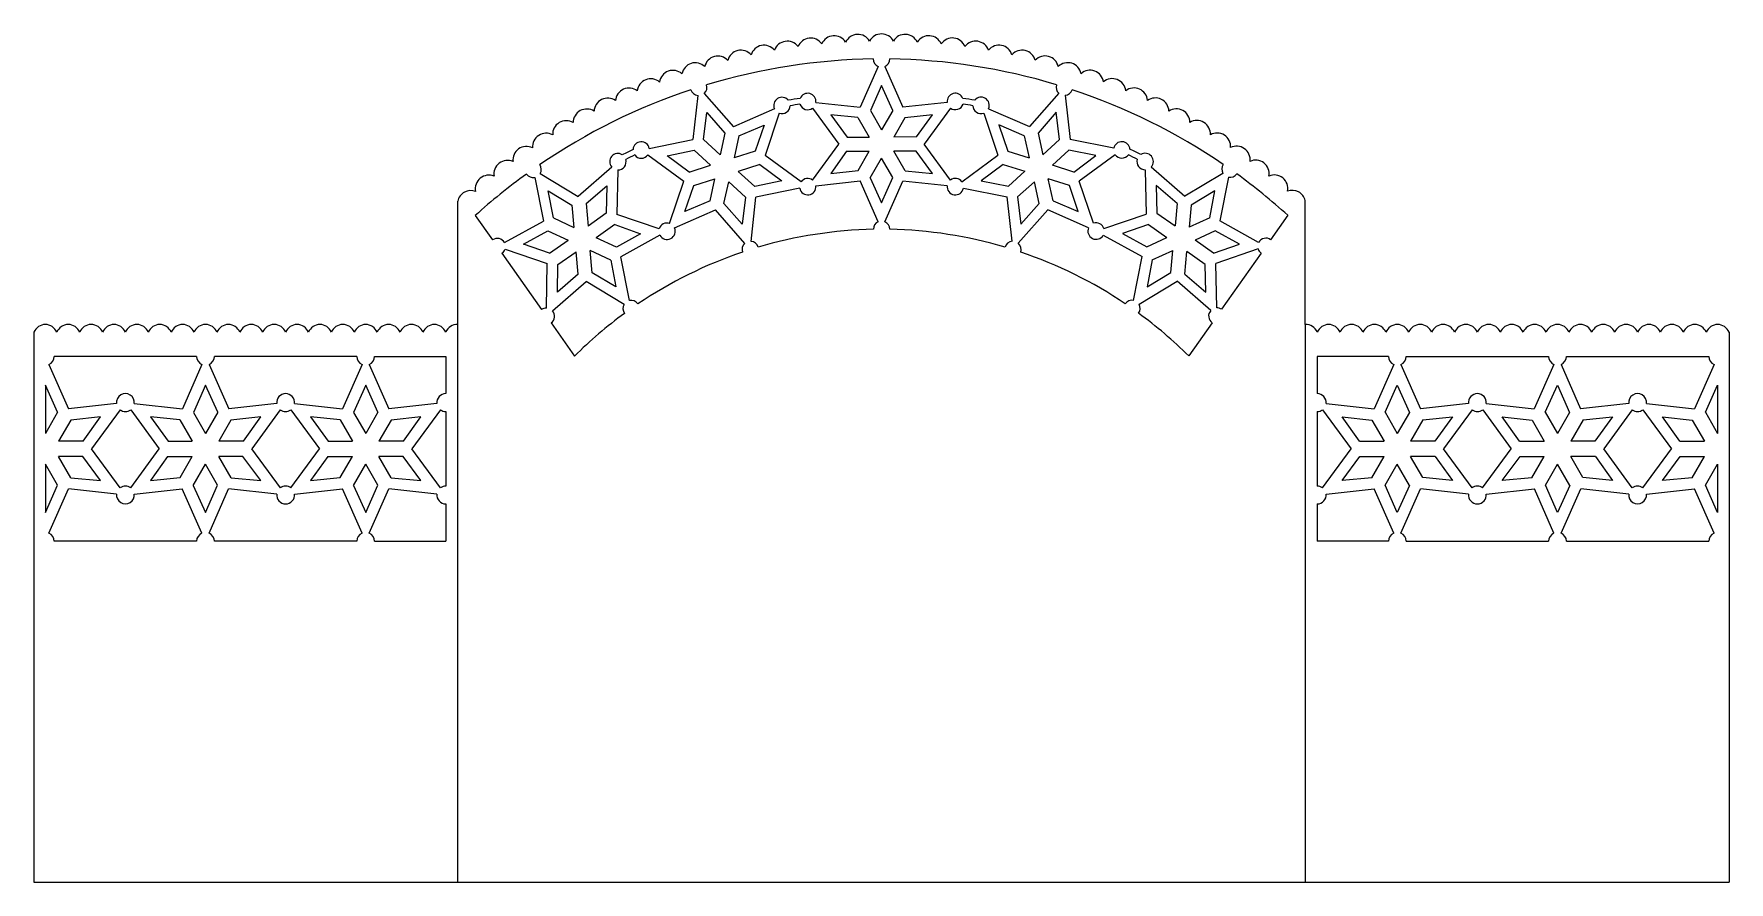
# Model space of a CAD drawing. Extents: x -395 to -135, y -172 to 118.
# Drawn here: x -394.6 to -134.6, y -12.1 to 118 of the extents above; entities that cross this region are included whole.
import ezdxf

# ---------------------------------------------------------------- set-up
doc = ezdxf.new("R2010")
doc.units = 0
doc.header["$LTSCALE"] = 0.010101
doc.layers.get('0').update_dxf_attribs({"linetype": 'CONTINUOUS'})

msp = doc.modelspace()

# ---------------------------------------------------------------- linework, layer by layer
for p, q in [((-265.119264, 113.0229), (-267.871118, 106.776849)), ((-264.108121, 113.020757), (-261.331099, 106.769588)), ((-264.61005, 110.112324), (-266.317612, 106.236566)), ((-262.87297, 106.284773), (-264.61005, 110.112324)), ((-292.77604, 108.574437), (-293.530683, 101.79048)), ((-291.802049, 108.886156), (-287.299176, 103.77548)), ((-275.180727, 106.622858), (-271.147416, 101.116657)), ((-274.677315, 107.497887), (-267.871118, 106.776849)), ((-254.545933, 107.509437), (-261.331099, 106.769588)), ((-254.042217, 106.632691), (-258.067378, 101.102135)), ((-237.417332, 108.902182), (-241.917192, 103.788853)), ((-236.443158, 108.591037), (-235.684517, 101.807526)), ((-291.914392, 101.794724), (-291.416345, 105.968396)), ((-291.416345, 105.968396), (-288.616507, 102.790633)), ((-281.033543, 106.519714), (-287.299176, 103.77548)), ((-286.487355, 102.377854), (-282.623826, 104.033368)), ((-282.623826, 104.033368), (-283.975931, 100.019756)), ((-280.285352, 105.839549), (-282.464362, 99.371337)), ((-272.405487, 105.608562), (-269.902764, 102.191891)), ((-268.222192, 105.199142), (-272.405487, 105.608562)), ((-268.222192, 105.199142), (-266.485355, 102.192898)), ((-266.317612, 106.236566), (-264.608035, 103.277507)), ((-262.87297, 106.284773), (-264.608035, 103.277507)), ((-261.022245, 105.154071), (-262.730077, 102.194004)), ((-256.811959, 105.613157), (-261.022245, 105.154071)), ((-259.258175, 102.195028), (-256.811959, 105.613157)), ((-248.932231, 105.848788), (-246.74941, 99.381861)), ((-248.18814, 106.531012), (-241.917192, 103.788853)), ((-242.728189, 102.390748), (-246.592693, 104.043985)), ((-246.592693, 104.043985), (-245.238223, 100.031171)), ((-237.801316, 105.984195), (-240.599281, 102.804782)), ((-237.30081, 101.810818), (-237.801316, 105.984195)), ((-300.221824, 100.443452), (-293.530683, 101.79048)), ((-291.914392, 101.794724), (-289.351022, 99.453093)), ((-288.616507, 102.790633), (-289.351022, 99.453093)), ((-286.487355, 102.377854), (-287.233582, 98.987094)), ((-269.902764, 102.191891), (-266.485355, 102.192898)), ((-259.258175, 102.195028), (-262.730077, 102.194004)), ((-242.728189, 102.390748), (-241.979964, 99.000429)), ((-240.599281, 102.804782), (-239.8628, 99.467676)), ((-237.30081, 101.810818), (-239.8628, 99.467676)), ((-228.992583, 100.464442), (-235.684517, 101.807526)), ((-300.436769, 99.455417), (-294.927376, 95.401337)), ((-297.488388, 99.321365), (-293.336445, 100.157214)), ((-294.122906, 96.803208), (-297.488388, 99.321365)), ((-293.336445, 100.157214), (-290.813308, 97.852336)), ((-283.975931, 100.019756), (-287.233582, 98.987094)), ((-276.943928, 95.309132), (-282.464362, 99.371337)), ((-275.172576, 95.5861), (-271.147416, 101.116657)), ((-269.956618, 100.023764), (-272.402834, 96.605634)), ((-269.956618, 100.023764), (-266.484716, 100.024787)), ((-268.192548, 97.064721), (-266.484716, 100.024787)), ((-266.341823, 95.934018), (-264.606758, 98.941285)), ((-262.897181, 95.982226), (-264.606758, 98.941285)), ((-259.312029, 100.026901), (-262.729438, 100.025894)), ((-260.992601, 97.01965), (-262.729438, 100.025894)), ((-256.809306, 96.610229), (-259.312029, 100.026901)), ((-254.034066, 95.595933), (-258.067378, 101.102135)), ((-252.267449, 95.316404), (-246.74941, 99.381861)), ((-245.238223, 100.031171), (-241.979964, 99.000429)), ((-235.877792, 100.174146), (-238.39957, 97.867781)), ((-231.725357, 99.340744), (-235.877792, 100.174146)), ((-235.089355, 96.820604), (-231.725357, 99.340744)), ((-228.777056, 99.476534), (-234.284059, 95.419207)), ((-316.975119, 96.584814), (-311.127455, 93.064774)), ((-305.982644, 97.572533), (-311.127455, 93.064774)), ((-305.064024, 97.14998), (-305.188845, 90.314349)), ((-294.122906, 96.803208), (-290.813308, 97.852336)), ((-283.268832, 97.969466), (-286.578429, 96.920338)), ((-284.055293, 94.61546), (-286.578429, 96.920338)), ((-283.268832, 97.969466), (-279.90335, 95.451309)), ((-272.402834, 96.605634), (-268.192548, 97.064721)), ((-260.992601, 97.01965), (-256.809306, 96.610229)), ((-245.944114, 97.980465), (-249.308111, 95.460325)), ((-245.944114, 97.980465), (-242.633899, 96.933288)), ((-245.155677, 94.626923), (-242.633899, 96.933288)), ((-235.089355, 96.820604), (-238.39957, 97.867781)), ((-224.148442, 97.173824), (-224.019593, 90.338268)), ((-223.230072, 97.596919), (-218.082605, 93.092192)), ((-212.237017, 96.615678), (-218.082605, 93.092192)), ((-317.800371, 96.000543), (-316.468942, 89.291126)), ((-315.714553, 93.912414), (-312.086, 91.728182)), ((-314.929347, 89.783124), (-315.714553, 93.912414)), ((-309.931576, 91.977445), (-306.748108, 94.722098)), ((-306.748108, 94.722098), (-306.825432, 90.487562)), ((-297.106385, 88.933125), (-294.927376, 95.401337)), ((-294.767912, 90.739306), (-293.415807, 94.752919)), ((-293.415807, 94.752919), (-290.158156, 95.78558)), ((-290.904383, 92.394821), (-290.158156, 95.78558)), ((-288.775231, 91.982042), (-288.040716, 95.319581)), ((-285.477346, 92.97795), (-288.040716, 95.319581)), ((-279.90335, 95.451309), (-284.055293, 94.61546)), ((-277.158188, 94.331583), (-283.861055, 92.982194)), ((-274.66886, 94.709354), (-267.883694, 95.449204)), ((-265.106672, 89.198034), (-267.883694, 95.449204)), ((-266.341823, 95.934018), (-264.604744, 92.106468)), ((-264.604744, 92.106468), (-262.897181, 95.982226)), ((-264.09553, 89.195892), (-261.343675, 95.441943)), ((-254.541493, 94.721329), (-261.343675, 95.441943)), ((-252.052612, 94.338981), (-245.348951, 92.993543)), ((-249.308111, 95.460325), (-245.155677, 94.626923)), ((-243.732659, 92.990251), (-241.170669, 95.333393)), ((-240.434188, 91.996287), (-241.170669, 95.333393)), ((-238.305279, 92.41032), (-239.053504, 95.80064)), ((-235.795245, 94.769898), (-239.053504, 95.80064)), ((-234.440775, 90.757083), (-235.795245, 94.769898)), ((-232.101237, 88.95228), (-234.284059, 95.419207)), ((-222.462928, 94.746934), (-222.383109, 90.512445)), ((-219.277843, 92.004158), (-222.462928, 94.746934)), ((-213.496007, 93.942535), (-217.123273, 91.756165)), ((-214.278779, 89.812783), (-213.496007, 93.942535)), ((-211.411421, 96.031893), (-212.738895, 89.321693)), ((-329.611448, 73.424897), (-329.611448, 92.363818)), ((-312.086, 91.728182), (-311.778653, 88.324622)), ((-309.931576, 91.977445), (-309.619328, 88.519612)), ((-290.904383, 92.394821), (-294.767912, 90.739306)), ((-285.975393, 88.804279), (-288.775231, 91.982042)), ((-285.477346, 92.97795), (-285.975393, 88.804279)), ((-284.617295, 86.18388), (-283.861055, 92.982194)), ((-244.588705, 86.195675), (-245.348951, 92.993543)), ((-243.732659, 92.990251), (-243.232152, 88.816874)), ((-243.625388, 85.888373), (-239.116276, 91.012216)), ((-243.232152, 88.816874), (-240.434188, 91.996287)), ((-232.849027, 88.271674), (-239.116276, 91.012216)), ((-238.305279, 92.41032), (-234.440775, 90.757083)), ((-219.277843, 92.004158), (-219.588053, 88.546142)), ((-217.123273, 91.756165), (-217.428614, 88.352424)), ((-199.611599, 73.424897), (-199.611599, 92.457323)), ((-326.912029, 90.158872), (-324.269352, 86.407067)), ((-322.441218, 85.986921), (-316.468942, 89.291126)), ((-314.929347, 89.783124), (-311.778653, 88.324622)), ((-306.825432, 90.487562), (-309.619328, 88.519612)), ((-305.532352, 88.746408), (-308.370799, 86.747077)), ((-305.532352, 88.746408), (-301.563679, 87.361771)), ((-298.708796, 88.122853), (-305.181523, 90.323316)), ((-296.358195, 88.25296), (-290.092562, 90.997194)), ((-285.580431, 85.87601), (-290.092562, 90.997194)), ((-230.49835, 88.142953), (-224.02692, 90.347231)), ((-223.675162, 88.770529), (-227.643018, 87.383553)), ((-223.675162, 88.770529), (-220.835537, 86.772872)), ((-222.383109, 90.512445), (-219.588053, 88.546142)), ((-214.278779, 89.812783), (-217.428614, 88.352424)), ((-206.764672, 86.021008), (-212.738895, 89.321693)), ((-202.296322, 90.195593), (-204.936787, 86.442232)), ((-319.496568, 85.742403), (-315.790691, 87.792706)), ((-315.790691, 87.792706), (-312.689449, 86.357096)), ((-315.527896, 84.357766), (-312.689449, 86.357096)), ((-305.269556, 85.311467), (-308.370799, 86.747077)), ((-301.563679, 87.361771), (-305.269556, 85.311467)), ((-298.608011, 87.123348), (-304.591305, 83.813047)), ((-230.598546, 87.143389), (-224.613301, 83.836615)), ((-227.643018, 87.383553), (-223.935934, 85.335434)), ((-223.935934, 85.335434), (-220.835537, 86.772872)), ((-213.416262, 87.822873), (-216.516659, 86.385436)), ((-213.677034, 84.387779), (-216.516659, 86.385436)), ((-209.709178, 85.774755), (-213.416262, 87.822873)), ((-322.818154, 84.346804), (-316.744827, 75.724509)), ((-322.34785, 84.980096), (-315.871611, 82.778439)), ((-315.527896, 84.357766), (-319.496568, 85.742403)), ((-314.234815, 82.616611), (-311.44092, 84.584561)), ((-311.128672, 81.126729), (-311.44092, 84.584561)), ((-306.1309, 83.32105), (-309.281595, 84.779552)), ((-308.974248, 81.375992), (-309.281595, 84.779552)), ((-306.1309, 83.32105), (-305.345694, 79.19176)), ((-303.259877, 77.103631), (-304.591305, 83.813047)), ((-225.940775, 77.126415), (-224.613301, 83.836615)), ((-223.073417, 83.345525), (-223.856188, 79.215773)), ((-223.073417, 83.345525), (-219.923582, 84.805883)), ((-220.228923, 81.402143), (-219.923582, 84.805883)), ((-218.074352, 81.15415), (-217.764143, 84.612166)), ((-214.969087, 82.645862), (-217.764143, 84.612166)), ((-213.677034, 84.387779), (-209.709178, 85.774755)), ((-206.857447, 85.014128), (-213.332388, 82.808655)), ((-206.38677, 84.381114), (-212.455015, 75.755241)), ((-315.996223, 75.954193), (-315.871611, 82.778439)), ((-314.312139, 78.382076), (-314.234815, 82.616611)), ((-311.128672, 81.126729), (-314.312139, 78.382076)), ((-305.345694, 79.19176), (-308.974248, 81.375992)), ((-223.856188, 79.215773), (-220.228923, 81.402143)), ((-218.074352, 81.15415), (-214.889268, 78.411373)), ((-214.889268, 78.411373), (-214.969087, 82.645862)), ((-213.203754, 75.984484), (-213.332388, 82.808655)), ((-315.077603, 75.53164), (-309.932792, 80.039399)), ((-304.085129, 76.519359), (-309.932792, 80.039399)), ((-225.115179, 76.54263), (-219.269591, 80.066116)), ((-214.122124, 75.561389), (-219.269591, 80.066116)), ((-329.611448, -12.119401), (-329.611448, 73.424897)), ((-315.293629, 73.664246), (-311.707147, 68.572523)), ((-213.904998, 73.694123), (-217.488478, 68.600287)), ((-199.611599, 73.424897), (-199.611599, -12.119401)), ((-394.611524, 72.247015), (-394.611524, -12.119401)), ((-134.611524, 72.247015), (-134.611524, -12.119401)), ((-369.658162, 68.544018), (-391.489295, 68.544018)), ((-345.091559, 68.544018), (-366.922692, 68.544018)), ((-342.356089, 68.544018), (-331.440523, 68.544018)), ((-331.440523, 68.544018), (-331.440523, 62.819985)), ((-197.782525, 68.544018), (-197.782525, 62.819985)), ((-186.866958, 68.544018), (-197.782525, 68.544018)), ((-184.131488, 68.544018), (-162.300355, 68.544018)), ((-159.564885, 68.544018), (-137.733752, 68.544018)), ((-392.311265, 67.289889), (-389.298858, 60.50347)), ((-368.842238, 67.292537), (-371.831324, 60.513444)), ((-367.744662, 67.289889), (-364.732255, 60.50347)), ((-344.275636, 67.292537), (-347.264721, 60.513444)), ((-343.178059, 67.289889), (-340.165652, 60.50347)), ((-186.044988, 67.289889), (-189.057395, 60.50347)), ((-184.947412, 67.292537), (-181.958326, 60.513444)), ((-161.478385, 67.289889), (-164.490792, 60.50347)), ((-160.380809, 67.292537), (-157.391723, 60.513444)), ((-136.911782, 67.289889), (-139.924189, 60.50347)), ((-390.972687, 59.977706), (-392.85703, 64.132997)), ((-392.85703, 64.132997), (-392.85703, 56.713928)), ((-368.290427, 64.132997), (-370.145194, 59.926479)), ((-366.406084, 59.977706), (-368.290427, 64.132997)), ((-343.723824, 64.132997), (-345.578591, 59.926479)), ((-341.839481, 59.977706), (-343.723824, 64.132997)), ((-187.383566, 59.977706), (-185.499223, 64.132997)), ((-185.499223, 64.132997), (-183.644456, 59.926479)), ((-162.816963, 59.977706), (-160.93262, 64.132997)), ((-160.93262, 64.132997), (-159.077853, 59.926479)), ((-138.250361, 59.977706), (-136.366017, 64.132997)), ((-136.366017, 64.132997), (-136.366017, 56.713928)), ((-390.972687, 59.977706), (-392.85703, 56.713928)), ((-381.933448, 61.304393), (-389.298858, 60.50347)), ((-381.386954, 60.35254), (-385.757961, 54.350509)), ((-379.76582, 60.348627), (-375.389496, 54.370457)), ((-379.214738, 61.297832), (-371.831324, 60.513444)), ((-370.145194, 59.926479), (-368.290427, 56.713928)), ((-366.406084, 59.977706), (-368.290427, 56.713928)), ((-357.366845, 61.304393), (-364.732255, 60.50347)), ((-356.820351, 60.35254), (-361.191358, 54.350509)), ((-355.199217, 60.348627), (-350.822893, 54.370457)), ((-354.648135, 61.297832), (-347.264721, 60.513444)), ((-345.578591, 59.926479), (-343.723824, 56.713928)), ((-341.839481, 59.977706), (-343.723824, 56.713928)), ((-332.800242, 61.304393), (-340.165652, 60.50347)), ((-332.253748, 60.35254), (-336.624755, 54.350509)), ((-331.440523, 60.084515), (-331.440523, 48.636451)), ((-197.782525, 60.084515), (-197.782525, 48.636451)), ((-196.969299, 60.35254), (-192.598292, 54.350509)), ((-196.422805, 61.304393), (-189.057395, 60.50347)), ((-187.383566, 59.977706), (-185.499223, 56.713928)), ((-183.644456, 59.926479), (-185.499223, 56.713928)), ((-174.574912, 61.297832), (-181.958326, 60.513444)), ((-174.02383, 60.348627), (-178.400154, 54.370457)), ((-172.402696, 60.35254), (-168.031689, 54.350509)), ((-171.856202, 61.304393), (-164.490792, 60.50347)), ((-162.816963, 59.977706), (-160.93262, 56.713928)), ((-159.077853, 59.926479), (-160.93262, 56.713928)), ((-150.008309, 61.297832), (-157.391723, 60.513444)), ((-149.457227, 60.348627), (-153.833552, 54.370457)), ((-147.836093, 60.35254), (-143.465086, 54.350509)), ((-147.289599, 61.304393), (-139.924189, 60.50347)), ((-138.250361, 59.977706), (-136.366017, 56.713928)), ((-388.964119, 58.749757), (-390.818887, 55.537205)), ((-384.393784, 59.24674), (-388.964119, 58.749757)), ((-387.0502, 55.537205), (-384.393784, 59.24674)), ((-372.212913, 58.800984), (-376.753673, 59.24674)), ((-376.753673, 59.24674), (-374.038105, 55.537205)), ((-372.212913, 58.800984), (-370.32857, 55.537205)), ((-364.397516, 58.749757), (-366.252284, 55.537205)), ((-359.827181, 59.24674), (-364.397516, 58.749757)), ((-362.483597, 55.537205), (-359.827181, 59.24674)), ((-347.64631, 58.800984), (-352.18707, 59.24674)), ((-352.18707, 59.24674), (-349.471502, 55.537205)), ((-347.64631, 58.800984), (-345.761967, 55.537205)), ((-339.830914, 58.749757), (-341.685681, 55.537205)), ((-335.260578, 59.24674), (-339.830914, 58.749757)), ((-337.916995, 55.537205), (-335.260578, 59.24674)), ((-191.306053, 55.537205), (-193.962469, 59.24674)), ((-193.962469, 59.24674), (-189.392134, 58.749757)), ((-189.392134, 58.749757), (-187.537366, 55.537205)), ((-181.576737, 58.800984), (-183.46108, 55.537205)), ((-181.576737, 58.800984), (-177.035977, 59.24674)), ((-177.035977, 59.24674), (-179.751545, 55.537205)), ((-166.73945, 55.537205), (-169.395866, 59.24674)), ((-169.395866, 59.24674), (-164.825531, 58.749757)), ((-164.825531, 58.749757), (-162.970763, 55.537205)), ((-157.010134, 58.800984), (-158.894477, 55.537205)), ((-157.010134, 58.800984), (-152.469374, 59.24674)), ((-152.469374, 59.24674), (-155.184942, 55.537205)), ((-142.172847, 55.537205), (-144.829263, 59.24674)), ((-144.829263, 59.24674), (-140.258928, 58.749757)), ((-140.258928, 58.749757), (-138.40416, 55.537205)), ((-387.0502, 55.537205), (-390.818887, 55.537205)), ((-374.038105, 55.537205), (-370.32857, 55.537205)), ((-362.483597, 55.537205), (-366.252284, 55.537205)), ((-349.471502, 55.537205), (-345.761967, 55.537205)), ((-337.916995, 55.537205), (-341.685681, 55.537205)), ((-191.306053, 55.537205), (-187.537366, 55.537205)), ((-179.751545, 55.537205), (-183.46108, 55.537205)), ((-166.73945, 55.537205), (-162.970763, 55.537205)), ((-155.184942, 55.537205), (-158.894477, 55.537205)), ((-142.172847, 55.537205), (-138.40416, 55.537205)), ((-391.002262, 48.794487), (-392.85703, 52.007038)), ((-392.85703, 52.007038), (-392.85703, 44.587968)), ((-388.934543, 49.919982), (-390.818887, 53.18376)), ((-387.109352, 53.18376), (-390.818887, 53.18376)), ((-384.393784, 49.474226), (-387.109352, 53.18376)), ((-381.381636, 48.372339), (-385.757961, 54.350509)), ((-379.760503, 48.368426), (-375.389496, 54.370457)), ((-374.097256, 53.18376), (-376.753673, 49.474226)), ((-374.097256, 53.18376), (-370.32857, 53.18376)), ((-372.183337, 49.971209), (-370.32857, 53.18376)), ((-370.17477, 48.74326), (-368.290427, 52.007038)), ((-366.43566, 48.794487), (-368.290427, 52.007038)), ((-364.367941, 49.919982), (-366.252284, 53.18376)), ((-362.542749, 53.18376), (-366.252284, 53.18376)), ((-359.827181, 49.474226), (-362.542749, 53.18376)), ((-356.815034, 48.372339), (-361.191358, 54.350509)), ((-355.1939, 48.368426), (-350.822893, 54.370457)), ((-349.530654, 53.18376), (-352.18707, 49.474226)), ((-349.530654, 53.18376), (-345.761967, 53.18376)), ((-347.616735, 49.971209), (-345.761967, 53.18376)), ((-345.608167, 48.74326), (-343.723824, 52.007038)), ((-341.869057, 48.794487), (-343.723824, 52.007038)), ((-339.801338, 49.919982), (-341.685681, 53.18376)), ((-337.976146, 53.18376), (-341.685681, 53.18376)), ((-335.260578, 49.474226), (-337.976146, 53.18376)), ((-332.248431, 48.372339), (-336.624755, 54.350509)), ((-196.974616, 48.372339), (-192.598292, 54.350509)), ((-193.962469, 49.474226), (-191.246901, 53.18376)), ((-191.246901, 53.18376), (-187.537366, 53.18376)), ((-189.421709, 49.919982), (-187.537366, 53.18376)), ((-187.35399, 48.794487), (-185.499223, 52.007038)), ((-183.61488, 48.74326), (-185.499223, 52.007038)), ((-181.606313, 49.971209), (-183.46108, 53.18376)), ((-179.692394, 53.18376), (-183.46108, 53.18376)), ((-179.692394, 53.18376), (-177.035977, 49.474226)), ((-174.029147, 48.368426), (-178.400154, 54.370457)), ((-172.408014, 48.372339), (-168.031689, 54.350509)), ((-169.395866, 49.474226), (-166.680298, 53.18376)), ((-166.680298, 53.18376), (-162.970763, 53.18376)), ((-164.855107, 49.919982), (-162.970763, 53.18376)), ((-162.787388, 48.794487), (-160.93262, 52.007038)), ((-159.048277, 48.74326), (-160.93262, 52.007038)), ((-157.03971, 49.971209), (-158.894477, 53.18376)), ((-155.125791, 53.18376), (-158.894477, 53.18376)), ((-155.125791, 53.18376), (-152.469374, 49.474226)), ((-149.462544, 48.368426), (-153.833552, 54.370457)), ((-147.841411, 48.372339), (-143.465086, 54.350509)), ((-144.829263, 49.474226), (-142.113695, 53.18376)), ((-142.113695, 53.18376), (-138.40416, 53.18376)), ((-140.288504, 49.919982), (-138.40416, 53.18376)), ((-138.220785, 48.794487), (-136.366017, 52.007038)), ((-136.366017, 52.007038), (-136.366017, 44.587968)), ((-388.934543, 49.919982), (-384.393784, 49.474226)), ((-376.753673, 49.474226), (-372.183337, 49.971209)), ((-364.367941, 49.919982), (-359.827181, 49.474226)), ((-352.18707, 49.474226), (-347.616735, 49.971209)), ((-339.801338, 49.919982), (-335.260578, 49.474226)), ((-189.421709, 49.919982), (-193.962469, 49.474226)), ((-177.035977, 49.474226), (-181.606313, 49.971209)), ((-164.855107, 49.919982), (-169.395866, 49.474226)), ((-152.469374, 49.474226), (-157.03971, 49.971209)), ((-140.288504, 49.919982), (-144.829263, 49.474226)), ((-392.85703, 44.587968), (-391.002262, 48.794487)), ((-392.305218, 41.428429), (-389.316133, 48.207522)), ((-381.932718, 47.423134), (-389.316133, 48.207522)), ((-379.214009, 47.416573), (-371.848599, 48.217496)), ((-368.836192, 41.431077), (-371.848599, 48.217496)), ((-370.17477, 48.74326), (-368.290427, 44.587968)), ((-368.290427, 44.587968), (-366.43566, 48.794487)), ((-367.738615, 41.428429), (-364.74953, 48.207522)), ((-357.366116, 47.423134), (-364.74953, 48.207522)), ((-354.647406, 47.416573), (-347.281996, 48.217496)), ((-344.269589, 41.431077), (-347.281996, 48.217496)), ((-345.608167, 48.74326), (-343.723824, 44.587968)), ((-343.723824, 44.587968), (-341.869057, 48.794487)), ((-343.172013, 41.428429), (-340.182927, 48.207522)), ((-332.799513, 47.423134), (-340.182927, 48.207522)), ((-196.423534, 47.423134), (-189.04012, 48.207522)), ((-186.051035, 41.428429), (-189.04012, 48.207522)), ((-185.499223, 44.587968), (-187.35399, 48.794487)), ((-183.61488, 48.74326), (-185.499223, 44.587968)), ((-184.953458, 41.431077), (-181.941051, 48.217496)), ((-174.575641, 47.416573), (-181.941051, 48.217496)), ((-171.856932, 47.423134), (-164.473517, 48.207522)), ((-161.484432, 41.428429), (-164.473517, 48.207522)), ((-160.93262, 44.587968), (-162.787388, 48.794487)), ((-159.048277, 48.74326), (-160.93262, 44.587968)), ((-160.386855, 41.431077), (-157.374448, 48.217496)), ((-150.009038, 47.416573), (-157.374448, 48.217496)), ((-147.290329, 47.423134), (-139.906914, 48.207522)), ((-136.917829, 41.428429), (-139.906914, 48.207522)), ((-136.366017, 44.587968), (-138.220785, 48.794487)), ((-331.440523, 45.90098), (-331.440523, 40.176948)), ((-197.782525, 45.90098), (-197.782525, 40.176948)), ((-369.658162, 40.176948), (-391.489295, 40.176948)), ((-345.091559, 40.176948), (-366.922692, 40.176948)), ((-342.356089, 40.176948), (-331.440523, 40.176948)), ((-186.866958, 40.176948), (-197.782525, 40.176948)), ((-184.131488, 40.176948), (-162.300355, 40.176948)), ((-159.564885, 40.176948), (-137.733752, 40.176948)), ((-394.611524, -12.119401), (-134.611524, -12.119401))]:
    msp.add_line(p, q)
for centre, radius, start, end in [((-275.47776, 115.304893), 2.073738, 34.59917, 158.516938), ((-271.8694, 115.65468), 2.073738, 31.871304, 156.474504), ((-268.231805, 115.866956), 2.073738, 30.354082, 154.808252), ((-264.612449, 115.93925), 2.073738, 27.482056, 151.934499), ((-260.991686, 115.86909), 2.073738, 25.225515, 149.679685), ((-257.353967, 115.658957), 2.073738, 23.559264, 148.162463), ((-253.745401, 115.311297), 2.073738, 21.51683, 145.434598), ((-289.703839, 112.535213), 2.073738, 42.831861, 167.27332), ((-286.172961, 113.435244), 2.073738, 41.16561, 165.768809), ((-282.628272, 114.195372), 2.073738, 39.201968, 163.040944), ((-279.06497, 114.818179), 2.073738, 36.936521, 160.626467), ((-250.157905, 114.826697), 2.073738, 19.407301, 143.097246), ((-246.594237, 114.20599), 2.073738, 16.992824, 140.831799), ((-243.0491, 113.447952), 2.073738, 14.264958, 138.868158), ((-239.517692, 112.550001), 2.073738, 12.760448, 137.201906), ((-296.600232, 110.349044), 2.073738, 47.9756, 172.34555), ((-293.173858, 111.506824), 2.073738, 45.742533, 169.364866), ((-264.529516, 21.150762), 93.02525, 90.826416, 106.812629), ((-264.611247, 114.175976), 1.260026, 180.438378, 246.222907), ((-264.611247, 114.175976), 1.260026, 293.534319, 359.593239), ((-264.638153, 21.15073), 93.02525, 73.221139, 89.207352), ((-236.047068, 111.523658), 2.073738, 10.668902, 134.291235), ((-232.620012, 110.367898), 2.073738, 7.688218, 132.058167), ((-264.529516, 21.150762), 93.02525, 108.364782, 124.350371), ((-303.340038, 107.629706), 2.073738, 52.136467, 175.975443), ((-300.004791, 109.05053), 2.073738, 49.408601, 174.011801), ((-292.640071, 109.827105), 1.260026, 197.976744, 263.805145), ((-292.640071, 109.827105), 1.260026, 311.688692, 17.198516), ((-236.579865, 109.843625), 1.260026, 162.835251, 228.345075), ((-236.579865, 109.843625), 1.260026, 276.228622, 342.057024), ((-264.638153, 21.15073), 93.02525, 55.683397, 71.668986), ((-229.214688, 109.07139), 2.073738, 6.021966, 130.625166), ((-225.878604, 107.652532), 2.073738, 4.058325, 127.8973), ((-306.611387, 106.085917), 2.073738, 54.550944, 178.24089), ((-279.883088, 107.033638), 1.260026, 39.429691, 204.070958), ((-279.883088, 107.033638), 1.260026, 251.38237, 358.030068), ((-264.529516, 21.150762), 87.867875, 98.219555, 99.419311), ((-264.529516, 21.150762), 86.988963, 98.318747, 99.32439), ((-275.925312, 107.639351), 1.260026, 199.224094, 306.222907), ((-275.925312, 107.639351), 1.260026, 353.810861, 157.77253), ((-253.293332, 107.64602), 1.260026, 22.261237, 186.222907), ((-253.293332, 107.64602), 1.260026, 233.534319, 340.809674), ((-264.638153, 21.15073), 87.867875, 80.614456, 81.814213), ((-264.638153, 21.15073), 86.988963, 80.709377, 81.71502), ((-249.335199, 107.04264), 1.260026, 182.0037, 288.651397), ((-249.335199, 107.04264), 1.260026, 335.962809, 140.604077), ((-222.606346, 106.110671), 2.073738, 1.792878, 125.482824), ((-312.974762, 102.624209), 2.073738, 58.702907, 183.306107), ((-309.823873, 104.417115), 2.073738, 56.660473, 180.578241), ((-219.392878, 104.443763), 2.073738, 359.455526, 123.373294), ((-216.240932, 102.652714), 2.073738, 356.727661, 121.330861), ((-316.070325, 100.702062), 2.073738, 60.369159, 184.823328), ((-301.457067, 100.194779), 1.260026, 11.38237, 175.747096), ((-227.757193, 100.216496), 1.260026, 4.286671, 168.651397), ((-213.144237, 100.732392), 2.073738, 355.210439, 119.664609), ((-319.070335, 98.676006), 2.073738, 63.242912, 187.057346), ((-305.04102, 98.409796), 1.260026, 57.404257, 221.642468), ((-264.529516, 21.150762), 87.867875, 115.757476, 116.957232), ((-264.529516, 21.150762), 86.988963, 115.852397, 116.85804), ((-301.457067, 100.194779), 1.260026, 217.146719, 324.070958), ((-227.757193, 100.216496), 1.260026, 215.962809, 322.887048), ((-264.638153, 21.15073), 86.988963, 63.175728, 64.181371), ((-264.638153, 21.15073), 87.867875, 63.076535, 64.276292), ((-224.172189, 98.433626), 1.260026, 318.391299, 122.629511), ((-210.143034, 98.708104), 2.073738, 352.976422, 116.790856), ((-324.840145, 94.266531), 2.073738, 67.0137, 191.616899), ((-264.529516, 21.150762), 93.02525, 125.902524, 132.113207), ((-321.987785, 96.533953), 2.073738, 65.496478, 189.950648), ((-318.054649, 97.234645), 1.260026, 215.514486, 281.642468), ((-318.054649, 97.234645), 1.260026, 328.95388, 34.738409), ((-305.04102, 98.409796), 1.260026, 268.95388, 15.952693), ((-224.172189, 98.433626), 1.260026, 164.081074, 271.079887), ((-211.15787, 97.266145), 1.260026, 145.295358, 211.079887), ((-211.15787, 97.266145), 1.260026, 258.391299, 324.519282), ((-264.638153, 21.15073), 93.02525, 47.92056, 54.131243), ((-207.224322, 96.567771), 2.073738, 350.08312, 114.53729), ((-204.370626, 94.302031), 2.073738, 348.416868, 113.020068), ((-327.589447, 91.903492), 2.073738, 69.741565, 167.174699), ((-275.921462, 94.572771), 1.260026, 191.035395, 6.222907), ((-275.921462, 94.572771), 1.260026, 53.534319, 144.239269), ((-253.289481, 94.57944), 1.260026, 173.534319, 348.998373), ((-253.289481, 94.57944), 1.260026, 35.794499, 126.222907), ((-201.619932, 91.940612), 2.073738, 14.428324, 110.292202), ((-297.50865, 87.739036), 1.260026, 71.38237, 162.265275), ((-264.603546, 88.042816), 1.260026, 113.534319, 180.627948), ((-264.603546, 88.042816), 1.260026, 359.40582, 66.222907), ((-231.698269, 87.758429), 1.260026, 17.768493, 108.651397), ((-323.543753, 85.376936), 1.260026, 28.95388, 125.159903), ((-297.50865, 87.739036), 1.260026, 209.250633, 24.070958), ((-284.747451, 84.930594), 1.260026, 131.38237, 198.83467), ((-284.747451, 84.930594), 1.260026, 16.342117, 84.070958), ((-264.529516, 21.150762), 66.892095, 91.142689, 106.509322), ((-264.638153, 21.15073), 66.892095, 73.524446, 88.891079), ((-244.45781, 84.942467), 1.260026, 95.962809, 163.69165), ((-244.45781, 84.942467), 1.260026, 341.199098, 48.651397), ((-231.698269, 87.758429), 1.260026, 155.962809, 330.783134), ((-205.661778, 85.411673), 1.260026, 54.873864, 151.079887), ((-323.543753, 85.376936), 1.260026, 305.159903, 341.642468), ((-264.529516, 21.150762), 66.892095, 108.667465, 124.034098), ((-264.638153, 21.15073), 66.892095, 55.999669, 71.366303), ((-205.661778, 85.411673), 1.260026, 198.391299, 234.873864), ((-316.019228, 74.694378), 1.260026, 88.95388, 125.159903), ((-316.019228, 74.694378), 1.260026, 305.159903, 41.642468), ((-303.005598, 75.869529), 1.260026, 148.95388, 215.770967), ((-303.005598, 75.869529), 1.260026, 34.548839, 101.642468), ((-226.194326, 75.892163), 1.260026, 78.391299, 145.484928), ((-226.194326, 75.892163), 1.260026, 324.2628, 31.079887), ((-213.180006, 74.724682), 1.260026, 138.391299, 234.873864), ((-213.180006, 74.724682), 1.260026, 54.873864, 91.079887), ((-392.856772, 71.531223), 1.895129, 22.191338, 157.808662), ((-389.347267, 71.531223), 1.895129, 22.191338, 157.808662), ((-385.837763, 71.531223), 1.895129, 22.191338, 157.808662), ((-382.328259, 71.531223), 1.895129, 22.191338, 157.808662), ((-378.818755, 71.531223), 1.895129, 22.191338, 157.808662), ((-375.309251, 71.531223), 1.895129, 22.191338, 157.808662), ((-371.799747, 71.531223), 1.895129, 22.191338, 157.808662), ((-368.290242, 71.531223), 1.895129, 90, 157.808662), ((-368.290242, 71.531223), 1.895129, 22.191338, 90), ((-364.780738, 71.531223), 1.895129, 22.191338, 157.808662), ((-361.271234, 71.531223), 1.895129, 22.191338, 157.808662), ((-357.76173, 71.531223), 1.895129, 22.191338, 157.808662), ((-354.252226, 71.531223), 1.895129, 22.191338, 157.808662), ((-350.742722, 71.531223), 1.895129, 22.191338, 157.808662), ((-347.233218, 71.531223), 1.895129, 22.191338, 157.808662), ((-343.723713, 71.531223), 1.895129, 22.191338, 157.808662), ((-340.214209, 71.531223), 1.895129, 22.191338, 157.808662), ((-336.704705, 71.531223), 1.895129, 22.191338, 157.808662), ((-333.195201, 71.531223), 1.895129, 22.191338, 157.808662), ((-329.685697, 71.531223), 1.895129, 87.754655, 157.808662), ((-264.529516, 21.150762), 66.892095, 126.192656, 134.852139), ((-264.638153, 21.15073), 66.892095, 45.181629, 53.841111), ((-199.53735, 71.531223), 1.895129, 22.191338, 92.245345), ((-196.027846, 71.531223), 1.895129, 22.191338, 157.808662), ((-192.518342, 71.531223), 1.895129, 22.191338, 157.808662), ((-189.008838, 71.531223), 1.895129, 22.191338, 157.808662), ((-185.499334, 71.531223), 1.895129, 22.191338, 157.808662), ((-181.98983, 71.531223), 1.895129, 22.191338, 157.808662), ((-178.480325, 71.531223), 1.895129, 22.191338, 157.808662), ((-174.970821, 71.531223), 1.895129, 22.191338, 157.808662), ((-171.461317, 71.531223), 1.895129, 22.191338, 157.808662), ((-167.951813, 71.531223), 1.895129, 22.191338, 157.808662), ((-164.442309, 71.531223), 1.895129, 22.191338, 157.808662), ((-160.932805, 71.531223), 1.895129, 90, 157.808662), ((-160.932805, 71.531223), 1.895129, 22.191338, 90), ((-157.423301, 71.531223), 1.895129, 22.191338, 157.808662), ((-153.913796, 71.531223), 1.895129, 22.191338, 157.808662), ((-150.404292, 71.531223), 1.895129, 22.191338, 157.808662), ((-146.894788, 71.531223), 1.895129, 22.191338, 157.808662), ((-143.385284, 71.531223), 1.895129, 22.191338, 157.808662), ((-139.87578, 71.531223), 1.895129, 22.191338, 157.808662), ((-136.366276, 71.531223), 1.895129, 22.191338, 157.808662), ((-392.85703, 68.544018), 1.367735, 293.517435, 0), ((-368.290427, 68.544018), 1.367735, 180, 246.206023), ((-368.290427, 68.544018), 1.367735, 293.517435, 0), ((-343.723824, 68.544018), 1.367735, 180, 246.206023), ((-343.723824, 68.544018), 1.367735, 293.517435, 0), ((-185.499223, 68.544018), 1.367735, 180, 246.482565), ((-185.499223, 68.544018), 1.367735, 293.793977, 0), ((-160.93262, 68.544018), 1.367735, 180, 246.482565), ((-160.93262, 68.544018), 1.367735, 293.793977, 0), ((-136.366017, 68.544018), 1.367735, 180, 246.482565), ((-380.573728, 61.45225), 1.367735, 353.517435, 186.206023), ((-356.007126, 61.45225), 1.367735, 90, 186.206023), ((-356.007126, 61.45225), 1.367735, 353.517435, 90), ((-331.440523, 61.45225), 1.367735, 90, 186.206023), ((-197.782525, 61.45225), 1.367735, 353.793977, 90), ((-173.215922, 61.45225), 1.367735, 90, 186.482565), ((-173.215922, 61.45225), 1.367735, 353.793977, 90), ((-148.649319, 61.45225), 1.367735, 353.793977, 186.482565), ((-380.573728, 61.45225), 1.367735, 233.517435, 306.206023), ((-356.007126, 61.45225), 1.367735, 233.517435, 306.206023), ((-331.440523, 61.45225), 1.367735, 233.517435, 270), ((-197.782525, 61.45225), 1.367735, 270, 306.482565), ((-173.215922, 61.45225), 1.367735, 233.793977, 306.482565), ((-148.649319, 61.45225), 1.367735, 233.793977, 306.482565), ((-380.573728, 47.268716), 1.367735, 173.517435, 6.206023), ((-380.573728, 47.268716), 1.367735, 53.517435, 126.206023), ((-356.007126, 47.268716), 1.367735, 173.517435, 270), ((-356.007126, 47.268716), 1.367735, 53.517435, 126.206023), ((-356.007126, 47.268716), 1.367735, 270, 6.206023), ((-331.440523, 47.268716), 1.367735, 173.517435, 270), ((-331.440523, 47.268716), 1.367735, 90, 126.206023), ((-197.782525, 47.268716), 1.367735, 53.793977, 90), ((-197.782525, 47.268716), 1.367735, 270, 6.482565), ((-173.215922, 47.268716), 1.367735, 173.793977, 270), ((-173.215922, 47.268716), 1.367735, 53.793977, 126.482565), ((-173.215922, 47.268716), 1.367735, 270, 6.482565), ((-148.649319, 47.268716), 1.367735, 173.793977, 6.482565), ((-148.649319, 47.268716), 1.367735, 53.793977, 126.482565), ((-392.85703, 40.176948), 1.367735, 0, 66.206023), ((-368.290427, 40.176948), 1.367735, 113.517435, 180), ((-368.290427, 40.176948), 1.367735, 0, 66.206023), ((-343.723824, 40.176948), 1.367735, 113.517435, 180), ((-343.723824, 40.176948), 1.367735, 0, 66.206023), ((-185.499223, 40.176948), 1.367735, 113.793977, 180), ((-185.499223, 40.176948), 1.367735, 0, 66.482565), ((-160.93262, 40.176948), 1.367735, 113.793977, 180), ((-160.93262, 40.176948), 1.367735, 0, 66.482565), ((-136.366017, 40.176948), 1.367735, 113.793977, 180)]:
    msp.add_arc(centre, radius, start, end)

doc.saveas('drawing.dxf')
